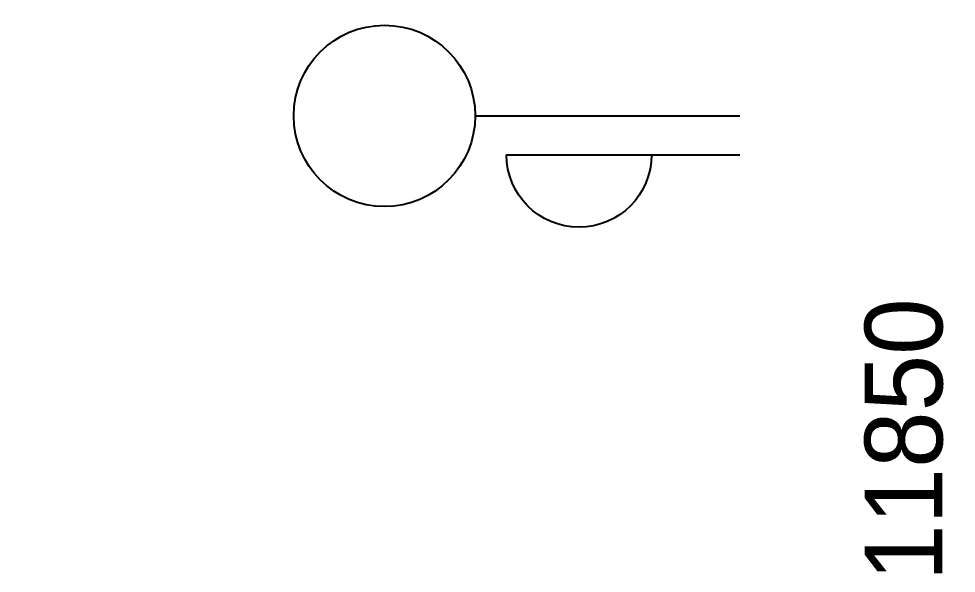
# Model space of a CAD drawing. Header units: millimetres. Extents: x -24416 to 92204, y -190080 to 23760.
# Drawn here: x 54217 to 55664, y -60350 to -59494 of the extents above; entities that cross this region are included whole.
import ezdxf
from ezdxf.xclip import XClip

# ---------------------------------------------------------------- set-up
doc = ezdxf.new("R2010")
doc.units = ezdxf.units.MM
doc.header["$LTSCALE"] = 50
doc.header["$XCLIPFRAME"] = 0
doc.linetypes.add('AUDIT_D_220706163347-0', pattern=[0])
doc.linetypes.add('HID', pattern=[2.3, 1.5, -0.8])
doc.layers.get('defpoints').update_dxf_attribs({"color": 139})
for name, color, linetype in [('A-치수', 7, 'AUDIT_D_220706163347-0'), ('AA-XXXX-DIMS', 7, 'Continuous'), ('dan1', 7, 'HID'), ('DIM', 7, 'AUDIT_D_220706163347-0')]:
    doc.layers.add(name, color=color, linetype=linetype)
doc.styles.add('HAUD01', font='Dotum.ttf')
doc.styles.add('맑은고딕', font='malgun.ttf', dxfattribs={"width": 0.9})
doc.dimstyles.new('DIM_40', dxfattribs={"dimscale": 40, "dimtxt": 3, "dimasz": 1, "dimexe": 2, "dimexo": 2, "dimgap": 1, "dimtad": 1, "dimdec": 0, "dimzin": 0, "dimdsep": 46, "dimtxsty": '맑은고딕', "dimblk1": 'DIMDOT', "dimblk2": 'DIMDOT', "dimsah": 1, "dimcen": 0.09, "dimdle": 2, "dimclrd": 7, "dimclre": 7, "dimclrt": 3, "dimadec": 0, "dimazin": 0, "dimtfac": 1, "dimtdec": 0, "dimtix": 1, "dimtmove": 2, "dimatfit": 3, "dimldrblk": 'DIMDOT', "dimfxl": 2, "dimtolj": 1, "dimtzin": 0, "dimarcsym": 0})

# ---------------------------------------------------------------- blocks, each defined once
blk = doc.blocks.new('U-84A(확장)2')
at = {"layer": 'dan1'}
blk.add_lwpolyline([(6265, 6575), (575, 6575), (575, 6075), (125, 6075)], dxfattribs=at)
blk = doc.blocks.new('중심')
at = {"layer": 'DIM'}
blk.add_line((-350, 0), (0, 0), dxfattribs=at)
blk.add_circle((-470, 0), 120, dxfattribs=at)
blk = doc.blocks.new('DIMDOT')
at = {"layer": 'AA-XXXX-DIMS'}
for p, q in [((0, -1.5), (0, 1.5)), ((-1.5, 0), (1.5, 0))]:
    blk.add_line(p, q, dxfattribs=at)
for radius in [0.5, 0.25]:
    blk.add_circle((0, 0), radius, dxfattribs=at)
blk = doc.blocks.new('*D406')
at = {"layer": 'defpoints', "color": 0, "transparency": 16777216}
for p in [(5529.7, -77979), (7129.7, -77979), (7129.7, -89829)]:
    blk.add_point(p, dxfattribs=at)
at = {"layer": 'DIM', "color": 7, "lineweight": -2, "transparency": 16777216}
for p, q in [((7049.7, -77979), (5449.7, -77979)), ((5529.7, -89789), (5529.7, -78019)), ((7049.7, -89829), (5449.7, -89829))]:
    blk.add_line(p, q, dxfattribs=at)
at = {"layer": 'DIM', "color": 7, "lineweight": -2, "transparency": 16777216, "xscale": 40, "yscale": 40, "zscale": 40}
for p, rotation in [((5529.7, -77979), 90), ((5529.7, -89829), 270)]:
    blk.add_blockref('DIMDOT', p, dxfattribs=dict(at, rotation=rotation))
at = {"layer": 'DIM', "color": 3, "transparency": 16777216, "insert": (5429.6, -83904), "char_height": 120, "attachment_point": 5, "rotation": 90, "style": 'HAUD01'}
blk.add_mtext('\\A1;11850', dxfattribs=at)
blk = doc.blocks.new('DIM-1108')
at = {"layer": 'DIM'}
blk.add_lwpolyline([(5039.8, -83464, -1), (4815.8, -83464), (5175.8, -83464)], format="xyb", dxfattribs=at)
at = {"layer": 'A-치수', "xscale": 1.166666666666666, "yscale": 1.166666666666666, "zscale": 1.166666666666666}
blk.add_blockref('중심', (5175.8, -83404), dxfattribs=at)
at = {"layer": 'DIM'}
dim = blk.add_linear_dim(base=(5529.7, -77979), p1=(7129.7, -89829), p2=(7129.7, -77979), angle=90, dimstyle='DIM_40', override={"dimscale": 40, "dimtxsty": 'HAUD01'}, dxfattribs=at)
dim.commit()
dim.dimension.update_dxf_attribs({"geometry": '*D406', "text_midpoint": (5429.6, -83904)})

msp = doc.modelspace()

# ---------------------------------------------------------------- block references
msp.add_blockref('DIM-1108', (50153.9, 23760))
ref = msp.add_blockref('U-84A(확장)2', (58432.2, -66069), dxfattribs=dict(xscale=-1))
XClip(ref).set_block_clipping_path([(-15500, -300), (1148.5649148573, 13199.7934908782)])

doc.saveas('drawing.dxf')
